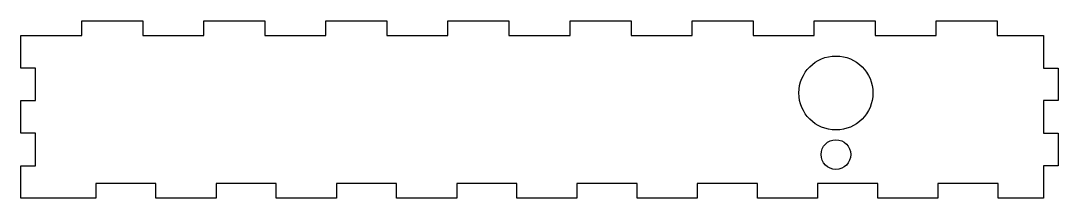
# Model space of a CAD drawing. Header units: millimetres. Extents: x 27 to 377, y -18 to 42.
import ezdxf

# ---------------------------------------------------------------- set-up
doc = ezdxf.new("R2010")
doc.units = ezdxf.units.MM
doc.layers.get('0').update_dxf_attribs({"linetype": 'CONTINUOUS'})

msp = doc.modelspace()

# ---------------------------------------------------------------- linework, layer by layer
msp.add_lwpolyline([(31.91, -6.57), (31.91, 4.43), (26.91, 4.43), (26.91, 15.43), (31.91, 15.43), (31.91, 26.43), (26.91, 26.43), (26.91, 37.43), (47.5, 37.43), (47.5, 42.43), (68.09, 42.43), (68.09, 37.43), (88.68, 37.43), (88.68, 42.43), (109.26, 42.43), (109.26, 37.43), (129.85, 37.43), (129.85, 42.43), (150.44, 42.43), (150.44, 37.43), (171.03, 37.43), (171.03, 42.43), (191.62, 42.43), (191.62, 37.43), (212.21, 37.43), (212.21, 42.43), (232.79, 42.43), (232.79, 37.43), (253.38, 37.43), (253.38, 42.43), (273.97, 42.43), (273.97, 37.43), (294.56, 37.43), (294.56, 42.43), (315.15, 42.43), (315.15, 37.43), (335.73, 37.43), (335.73, 42.43), (356.32, 42.43), (356.32, 37.43), (371.91, 37.43), (371.91, 26.43), (376.91, 26.43), (376.91, 15.43), (371.91, 15.43), (371.91, 4.43), (376.91, 4.43), (376.91, -6.57), (371.91, -6.57), (371.91, -17.57), (356.62, -17.57), (356.62, -12.57), (336.32, -12.57), (336.32, -17.57), (316.03, -17.57), (316.03, -12.57), (295.73, -12.57), (295.73, -17.57), (275.44, -17.57), (275.44, -12.57), (255.15, -12.57), (255.15, -17.57), (234.85, -17.57), (234.85, -12.57), (214.56, -12.57), (214.56, -17.57), (194.26, -17.57), (194.26, -12.57), (173.97, -12.57), (173.97, -17.57), (153.68, -17.57), (153.68, -12.57), (133.38, -12.57), (133.38, -17.57), (113.09, -17.57), (113.09, -12.57), (92.79, -12.57), (92.79, -17.57), (72.5, -17.57), (72.5, -12.57), (52.21, -12.57), (52.21, -17.57), (26.91, -17.57), (26.91, -6.57)], close=True)
for centre, radius in [((301.91, 18.01), 12.5), ((301.91, -2.79), 5)]:
    msp.add_circle(centre, radius)

doc.saveas('drawing.dxf')
